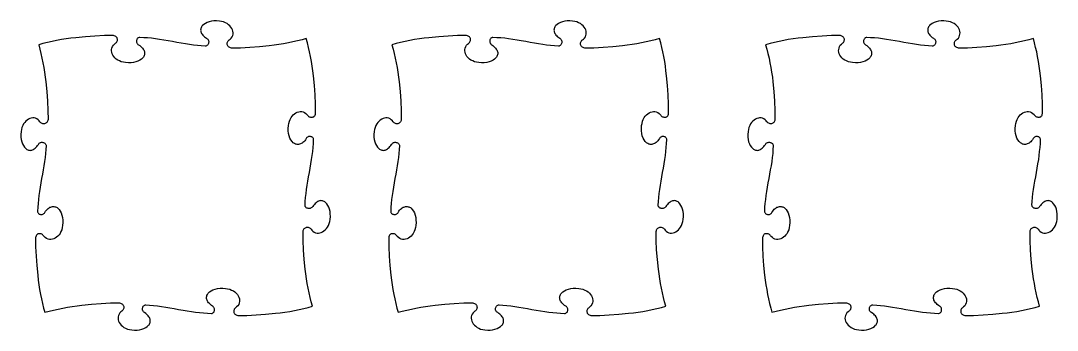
# Model space of a CAD drawing. Extents: x -562 to 108, y -847 to -647.
import ezdxf

# ---------------------------------------------------------------- set-up
doc = ezdxf.new("R2010")
doc.units = 0
doc.layers.get('0').update_dxf_attribs({"linetype": 'CONTINUOUS'})

# ---------------------------------------------------------------- blocks, each defined once
blk = doc.blocks.new('WMF2')
at = {"color": 29}
for points in [[(128.95, -17.76), (125.17, -17.2), (121.53, -16.5), (118.04, -15.94), (114.54, -15.38), (111.04, -14.96), (107.69, -14.68), (104.47, -14.41), (101.11, -14.27), (100.56, -14.27), (100.14, -14.41), (99.72, -14.68), (99.3, -14.96), (99.02, -15.38), (98.74, -15.8), (98.6, -16.36), (98.46, -16.78), (98.32, -17.34), (98.32, -17.9), (98.46, -18.32), (98.6, -18.88), (98.88, -19.3), (99.16, -19.72), (99.58, -20.14), (100.14, -20.42), (101.11, -21.12), (101.95, -21.82), (102.79, -22.66), (103.49, -23.36), (104.05, -24.05), (104.47, -24.75), (104.75, -25.45), (105.03, -26.15), (105.17, -26.99), (105.17, -27.69), (105.17, -28.25), (105.03, -28.95), (104.89, -29.65), (104.47, -30.35), (104.19, -30.91), (103.77, -31.47), (102.65, -32.59), (101.25, -33.57), (99.58, -34.4), (97.9, -34.96), (95.8, -35.52), (93.7, -35.8), (91.46, -35.8), (89.09, -35.52), (87.27, -35.24), (85.45, -34.82), (83.91, -34.12), (82.37, -33.43), (81.12, -32.59), (80, -31.47), (79.02, -30.49), (78.32, -29.23), (77.76, -28.11), (77.34, -26.85), (77.2, -25.59), (77.2, -24.33), (77.48, -23.22), (77.9, -21.96), (78.74, -20.84), (79.72, -19.86), (80.28, -19.44), (80.84, -18.88), (81.26, -18.46), (81.68, -17.9), (81.81, -17.34), (82.09, -16.78), (82.09, -16.22), (82.09, -15.66), (81.95, -15.1), (81.81, -14.54), (81.54, -14.13), (81.12, -13.71), (80.7, -13.29), (80.14, -13.01), (79.44, -12.73), (78.74, -12.59), (71.05, -12.59), (63.07, -13.01), (54.96, -13.57), (46.71, -14.41), (42.66, -14.82), (38.6, -15.52), (34.54, -16.08), (30.49, -16.78), (26.57, -17.62), (22.66, -18.46), (18.88, -19.44), (15.24, -20.42), (16.22, -24.05), (17.2, -27.83), (18.04, -31.75), (18.88, -35.66), (19.58, -39.72), (20.28, -43.77), (20.84, -47.83), (21.4, -52.03), (22.24, -60.14), (22.8, -68.39), (23.08, -76.36), (23.22, -83.91), (23.08, -84.75), (22.8, -85.31), (22.52, -85.87), (22.24, -86.43), (21.68, -86.85), (21.26, -87.13), (20.7, -87.41), (20.14, -87.55), (19.58, -87.55), (18.88, -87.55), (18.32, -87.41), (17.76, -87.13), (17.2, -86.71), (16.64, -86.29), (16.22, -85.87), (15.8, -85.17), (14.82, -84.19), (13.71, -83.49), (12.59, -82.93), (11.33, -82.65), (10.21, -82.65), (8.95, -82.79), (7.69, -83.07), (6.57, -83.63), (5.45, -84.47), (4.34, -85.31), (3.36, -86.43), (2.38, -87.69), (1.68, -89.09), (0.98, -90.77), (0.56, -92.44), (0.28, -94.26), (0, -96.64), (0.14, -98.88), (0.28, -100.97), (0.84, -102.93), (1.4, -104.61), (2.24, -106.15), (3.08, -107.55), (4.2, -108.67), (4.76, -109.09), (5.31, -109.51), (6.01, -109.79), (6.57, -109.93), (7.27, -110.07), (7.97, -110.21), (8.67, -110.07), (9.37, -109.93), (10.07, -109.79), (10.77, -109.37), (11.47, -108.95), (12.17, -108.39), (12.87, -107.83), (13.57, -106.99), (14.27, -106.15), (14.96, -105.17), (15.38, -104.61), (15.8, -104.19), (16.22, -103.91), (16.78, -103.63), (17.2, -103.49), (17.76, -103.35), (18.32, -103.35), (18.88, -103.49), (19.44, -103.63), (20, -103.77), (20.42, -104.05), (20.84, -104.47), (21.12, -104.89), (21.4, -105.31), (21.54, -105.73), (21.54, -106.29), (21.4, -109.51), (21.12, -112.86), (20.7, -116.22), (20.28, -119.72), (19.72, -123.21), (19.16, -126.71), (18.46, -130.34), (17.76, -134.12), (17.2, -137.9), (16.5, -141.53), (15.94, -145.03), (15.38, -148.53), (14.96, -152.02), (14.68, -155.38), (14.41, -158.59), (14.27, -161.95), (14.27, -162.51), (14.41, -162.93), (14.68, -163.35), (14.96, -163.77), (15.38, -164.05), (15.8, -164.33), (16.36, -164.47), (16.78, -164.61), (17.34, -164.75), (17.9, -164.75), (18.32, -164.61), (18.88, -164.47), (19.3, -164.19), (19.72, -163.91), (20.14, -163.49), (20.42, -162.93), (21.12, -161.95), (21.82, -161.11), (22.66, -160.27), (23.36, -159.57), (24.05, -159.01), (24.75, -158.59), (25.45, -158.32), (26.15, -158.04), (26.99, -157.9), (27.69, -157.9), (28.25, -157.9), (28.95, -158.04), (29.65, -158.18), (30.35, -158.59), (30.91, -158.87), (31.47, -159.29), (32.59, -160.41), (33.57, -161.81), (34.4, -163.35), (34.96, -165.17), (35.52, -167.27), (35.8, -169.36), (35.8, -171.6), (35.52, -173.98), (35.24, -175.8), (34.82, -177.62), (34.12, -179.15), (33.43, -180.69), (32.59, -181.95), (31.47, -183.07), (30.49, -184.05), (29.23, -184.75), (28.11, -185.31), (26.85, -185.73), (25.59, -185.87), (24.33, -185.87), (23.22, -185.59), (21.96, -185.17), (20.84, -184.33), (19.86, -183.35), (19.44, -182.79), (18.88, -182.23), (18.46, -181.81), (17.9, -181.39), (17.34, -181.25), (16.78, -180.97), (16.22, -180.97), (15.66, -180.97), (15.1, -181.11), (14.54, -181.25), (14.13, -181.53), (13.71, -181.95), (13.29, -182.37), (13.01, -182.93), (12.73, -183.63), (12.59, -184.33), (12.59, -192.02), (13.01, -199.99), (13.57, -208.1), (14.41, -216.35), (14.82, -220.41), (15.52, -224.47), (16.08, -228.52), (16.78, -232.58), (17.62, -236.49), (18.46, -240.41), (19.44, -244.19), (20.42, -247.82), (24.05, -246.84), (27.83, -245.86), (31.75, -245.03), (35.66, -244.19), (39.72, -243.49), (43.77, -242.79), (47.83, -242.23), (52.03, -241.67), (60.14, -240.83), (68.39, -240.27), (76.36, -239.85), (83.91, -239.85), (84.75, -239.99), (85.31, -240.27), (85.87, -240.55), (86.43, -240.83), (86.85, -241.39), (87.13, -241.81), (87.41, -242.37), (87.55, -242.93), (87.55, -243.49), (87.55, -244.19), (87.41, -244.75), (87.13, -245.3), (86.71, -245.86), (86.29, -246.42), (85.87, -246.84), (85.17, -247.26), (84.19, -248.24), (83.49, -249.36), (82.93, -250.48), (82.65, -251.74), (82.65, -252.86), (82.79, -254.12), (83.07, -255.37), (83.63, -256.49), (84.47, -257.61), (85.31, -258.73), (86.43, -259.71), (87.69, -260.69), (89.09, -261.39), (90.77, -262.09), (92.44, -262.51), (94.26, -262.79), (96.64, -263.07), (98.88, -262.93), (100.97, -262.79), (102.93, -262.23), (104.61, -261.67), (106.15, -260.83), (107.55, -259.99), (108.67, -258.87), (109.09, -258.31), (109.51, -257.75), (109.79, -257.05), (109.93, -256.49), (110.07, -255.79), (110.07, -255.09), (110.07, -254.4), (109.93, -253.7), (109.79, -253), (109.37, -252.3), (108.95, -251.6), (108.39, -250.9), (107.83, -250.2), (106.99, -249.5), (106.15, -248.8), (105.17, -248.1), (104.61, -247.68), (104.19, -247.26), (103.91, -246.84), (103.63, -246.28), (103.49, -245.86), (103.35, -245.3), (103.35, -244.75), (103.49, -244.19), (103.63, -243.63), (103.77, -243.07), (104.05, -242.65), (104.47, -242.23), (104.89, -241.95), (105.31, -241.67), (105.73, -241.53), (106.29, -241.53), (109.51, -241.67), (112.86, -241.95), (116.22, -242.37), (119.72, -242.79), (123.21, -243.35), (126.71, -243.91), (130.34, -244.61), (134.12, -245.3), (137.9, -245.86), (141.53, -246.56), (145.03, -247.12), (148.53, -247.68), (152.02, -248.1), (155.38, -248.38), (158.59, -248.66), (161.95, -248.8), (162.51, -248.8), (162.93, -248.66), (163.35, -248.38), (163.77, -248.1), (164.05, -247.68), (164.33, -247.26), (164.47, -246.7), (164.61, -246.28), (164.75, -245.72), (164.75, -245.16), (164.61, -244.75), (164.47, -244.19), (164.19, -243.77), (163.91, -243.35), (163.49, -242.93), (162.93, -242.65), (161.95, -241.95), (161.11, -241.25), (160.27, -240.41), (159.57, -239.71), (159.01, -239.01), (158.59, -238.31), (158.32, -237.61), (158.04, -236.91), (157.9, -236.07), (157.9, -235.38), (157.9, -234.82), (158.04, -234.12), (158.18, -233.42), (158.59, -232.72), (158.87, -232.16), (159.29, -231.6), (160.41, -230.48), (161.81, -229.5), (163.35, -228.66), (165.17, -228.1), (167.27, -227.54), (169.36, -227.26), (171.6, -227.26), (173.98, -227.54), (175.8, -227.82), (177.62, -228.24), (179.15, -228.94), (180.69, -229.64), (181.95, -230.48), (183.07, -231.6), (184.05, -232.58), (184.75, -233.84), (185.31, -234.96), (185.73, -236.21), (185.87, -237.47), (185.87, -238.73), (185.59, -239.85), (185.17, -241.11), (184.33, -242.23), (183.35, -243.21), (182.79, -243.63), (182.23, -244.19), (181.81, -244.61), (181.39, -245.16), (181.25, -245.72), (180.97, -246.28), (180.97, -246.84), (180.97, -247.4), (181.11, -247.96), (181.25, -248.52), (181.53, -248.94), (181.95, -249.36), (182.37, -249.78), (182.93, -250.06), (183.63, -250.34), (184.33, -250.48), (192.02, -250.48), (199.99, -250.06), (208.1, -249.5), (216.35, -248.66), (220.41, -248.24), (224.47, -247.54), (228.52, -246.98), (232.58, -246.28), (236.49, -245.44), (240.41, -244.61), (244.19, -243.63), (247.82, -242.65), (246.84, -239.01), (245.86, -235.24), (245.03, -231.32), (244.19, -227.4), (243.49, -223.35), (242.79, -219.29), (242.23, -215.24), (241.67, -211.04), (240.83, -202.93), (240.27, -194.68), (239.85, -186.71), (239.85, -179.15), (239.99, -178.31), (240.13, -177.76), (240.55, -177.2), (240.83, -176.64), (241.25, -176.22), (241.81, -175.94), (242.37, -175.66), (242.93, -175.52), (243.49, -175.52), (244.19, -175.52), (244.75, -175.66), (245.3, -175.94), (245.86, -176.36), (246.42, -176.78), (246.84, -177.2), (247.26, -177.89), (248.24, -178.87), (249.36, -179.57), (250.48, -180.13), (251.74, -180.41), (252.86, -180.41), (254.12, -180.27), (255.37, -179.99), (256.49, -179.43), (257.61, -178.59), (258.73, -177.76), (259.71, -176.64), (260.69, -175.38), (261.39, -173.98), (262.09, -172.3), (262.51, -170.62), (262.79, -168.8), (263.07, -166.43), (262.93, -164.19), (262.79, -162.09), (262.23, -160.13), (261.67, -158.46), (260.83, -156.92), (259.99, -155.52), (258.87, -154.4), (258.31, -153.98), (257.75, -153.56), (257.05, -153.28), (256.49, -153.14), (255.79, -153), (255.09, -152.86), (254.4, -153), (253.7, -153.14), (253, -153.28), (252.3, -153.7), (251.6, -154.12), (250.9, -154.68), (250.2, -155.24), (249.5, -156.08), (248.8, -156.92), (248.1, -157.9), (247.68, -158.46), (247.26, -158.87), (246.84, -159.15), (246.28, -159.43), (245.86, -159.57), (245.3, -159.71), (244.75, -159.71), (244.19, -159.57), (243.63, -159.43), (243.07, -159.29), (242.65, -159.01), (242.23, -158.59), (241.95, -158.18), (241.67, -157.76), (241.53, -157.34), (241.53, -156.78), (241.67, -153.56), (241.95, -150.2), (242.37, -146.85), (242.79, -143.35), (243.35, -139.85), (243.91, -136.36), (244.61, -132.72), (245.3, -128.95), (245.86, -125.17), (246.56, -121.53), (247.12, -118.04), (247.68, -114.54), (248.1, -111.04), (248.38, -107.69), (248.66, -104.47), (248.8, -101.11), (248.8, -100.56), (248.66, -100.14), (248.38, -99.72), (248.1, -99.3), (247.68, -99.02), (247.26, -98.74), (246.7, -98.6), (246.28, -98.46), (245.72, -98.32), (245.16, -98.32), (244.61, -98.46), (244.19, -98.6), (243.77, -98.88), (243.21, -99.16), (242.93, -99.58), (242.65, -100.14), (241.95, -101.11), (241.25, -101.95), (240.41, -102.79), (239.71, -103.49), (239.01, -104.05), (238.31, -104.47), (237.61, -104.75), (236.91, -105.03), (236.07, -105.17), (235.38, -105.17), (234.82, -105.17), (234.12, -105.03), (233.42, -104.89), (232.72, -104.47), (232.16, -104.19), (231.6, -103.77), (230.48, -102.65), (229.5, -101.25), (228.66, -99.72), (228.1, -97.9), (227.54, -95.8), (227.26, -93.7), (227.26, -91.46), (227.54, -89.09), (227.82, -87.27), (228.24, -85.45), (228.94, -83.91), (229.64, -82.37), (230.48, -81.12), (231.6, -80), (232.58, -79.02), (233.7, -78.32), (234.96, -77.76), (236.21, -77.34), (237.47, -77.2), (238.73, -77.2), (239.85, -77.48), (241.11, -77.9), (242.23, -78.74), (243.21, -79.72), (243.63, -80.28), (244.19, -80.84), (244.61, -81.26), (245.16, -81.68), (245.72, -81.81), (246.28, -82.09), (246.84, -82.09), (247.4, -82.09), (247.96, -81.95), (248.52, -81.81), (248.94, -81.54), (249.36, -81.12), (249.78, -80.7), (250.06, -80.14), (250.34, -79.44), (250.48, -78.74), (250.48, -71.05), (250.06, -63.07), (249.5, -54.96), (248.66, -46.71), (248.24, -42.66), (247.54, -38.6), (246.98, -34.54), (246.28, -30.49), (245.44, -26.57), (244.61, -22.66), (243.63, -18.88), (242.65, -15.24), (239.01, -16.22), (235.1, -17.2), (231.32, -18.04), (227.4, -18.88), (223.35, -19.58), (219.29, -20.28), (215.24, -20.84), (211.04, -21.4), (202.93, -22.24), (194.68, -22.8), (186.71, -23.22), (179.15, -23.22), (178.31, -23.08), (177.76, -22.8), (177.06, -22.52), (176.64, -22.24), (176.22, -21.82), (175.94, -21.26), (175.66, -20.7), (175.52, -20.14), (175.52, -19.58), (175.52, -18.88), (175.66, -18.32), (175.94, -17.76), (176.36, -17.2), (176.78, -16.64), (177.2, -16.22), (177.89, -15.8), (178.87, -14.82), (179.57, -13.71), (180.13, -12.59), (180.41, -11.33), (180.41, -10.21), (180.27, -8.95), (179.99, -7.69), (179.43, -6.57), (178.59, -5.45), (177.76, -4.34), (176.64, -3.36), (175.38, -2.38), (173.98, -1.68), (172.3, -0.98), (170.62, -0.56), (168.8, -0.28), (166.43, 0), (164.19, -0.14), (162.09, -0.28), (160.13, -0.84), (158.46, -1.4), (156.92, -2.24), (155.52, -3.08), (154.4, -4.2), (153.98, -4.76), (153.56, -5.31), (153.28, -6.01), (153.14, -6.57), (153, -7.27), (152.86, -7.97), (153, -8.67), (153.14, -9.37), (153.28, -10.07), (153.7, -10.77), (154.12, -11.47), (154.68, -12.17), (155.24, -12.87), (156.08, -13.57), (156.92, -14.27), (157.9, -14.96), (158.46, -15.38), (158.87, -15.8), (159.15, -16.22), (159.43, -16.78), (159.57, -17.2), (159.71, -17.76), (159.71, -18.32), (159.57, -18.88), (159.43, -19.44), (159.29, -20), (159.01, -20.42), (158.59, -20.84), (158.18, -21.12), (157.76, -21.4), (157.34, -21.54), (156.78, -21.54), (153.42, -21.4), (150.2, -21.12), (146.85, -20.7), (143.35, -20.28), (139.85, -19.72), (136.36, -19.16), (132.72, -18.46), (128.95, -17.76), (128.95, -17.76)], [(429.07, -17.76), (425.3, -17.2), (421.66, -16.5), (418.03, -15.94), (414.53, -15.38), (411.17, -14.96), (407.82, -14.68), (404.46, -14.41), (401.24, -14.27), (400.68, -14.27), (400.26, -14.41), (399.84, -14.68), (399.42, -14.96), (399.14, -15.38), (398.86, -15.8), (398.59, -16.36), (398.45, -16.78), (398.45, -17.34), (398.45, -17.9), (398.59, -18.32), (398.73, -18.88), (398.86, -19.3), (399.28, -19.72), (399.7, -20.14), (400.12, -20.42), (401.24, -21.12), (402.08, -21.82), (402.92, -22.66), (403.48, -23.36), (404.04, -24.05), (404.6, -24.75), (404.88, -25.45), (405.16, -26.15), (405.3, -26.99), (405.3, -27.69), (405.3, -28.25), (405.16, -28.95), (404.88, -29.65), (404.6, -30.35), (404.32, -30.91), (403.76, -31.47), (402.64, -32.59), (401.38, -33.57), (399.7, -34.4), (397.89, -34.96), (395.93, -35.52), (393.83, -35.8), (391.59, -35.8), (389.21, -35.52), (387.26, -35.24), (385.58, -34.82), (384.04, -34.12), (382.5, -33.43), (381.24, -32.59), (380.12, -31.47), (379.15, -30.49), (378.45, -29.23), (377.89, -28.11), (377.47, -26.85), (377.33, -25.59), (377.33, -24.33), (377.61, -23.22), (378.03, -21.96), (378.73, -20.84), (379.7, -19.86), (380.4, -19.44), (380.96, -18.88), (381.38, -18.46), (381.66, -17.9), (381.94, -17.34), (382.08, -16.78), (382.22, -16.22), (382.22, -15.66), (382.08, -15.1), (381.8, -14.54), (381.52, -14.13), (381.24, -13.71), (380.68, -13.29), (380.12, -13.01), (379.57, -12.73), (378.87, -12.59), (371.17, -12.59), (363.2, -13.01), (355.09, -13.57), (346.84, -14.41), (342.78, -14.82), (338.73, -15.52), (334.67, -16.08), (330.62, -16.78), (326.7, -17.62), (322.78, -18.46), (319.01, -19.44), (315.37, -20.42), (316.35, -24.05), (317.19, -27.83), (318.17, -31.75), (318.87, -35.66), (319.71, -39.72), (320.27, -43.77), (320.97, -47.83), (321.53, -52.03), (322.36, -60.14), (322.92, -68.39), (323.2, -76.36), (323.34, -83.91), (323.2, -84.75), (322.92, -85.31), (322.64, -85.87), (322.22, -86.43), (321.81, -86.85), (321.39, -87.13), (320.83, -87.41), (320.27, -87.55), (319.57, -87.55), (319.01, -87.55), (318.45, -87.41), (317.89, -87.13), (317.33, -86.71), (316.77, -86.29), (316.21, -85.87), (315.79, -85.17), (314.81, -84.19), (313.83, -83.49), (312.71, -82.93), (311.46, -82.65), (310.2, -82.65), (309.08, -82.79), (307.82, -83.07), (306.7, -83.63), (305.44, -84.47), (304.46, -85.31), (303.48, -86.43), (302.51, -87.69), (301.81, -89.09), (301.11, -90.77), (300.69, -92.44), (300.41, -94.26), (300.13, -96.64), (300.13, -98.88), (300.41, -100.97), (300.83, -102.93), (301.53, -104.61), (302.37, -106.15), (303.2, -107.55), (304.32, -108.67), (304.88, -109.09), (305.44, -109.51), (306.14, -109.79), (306.7, -109.93), (307.4, -110.07), (308.1, -110.21), (308.8, -110.07), (309.5, -109.93), (310.2, -109.79), (310.9, -109.37), (311.6, -108.95), (312.3, -108.39), (312.99, -107.83), (313.69, -106.99), (314.39, -106.15), (315.09, -105.17), (315.51, -104.61), (315.79, -104.19), (316.35, -103.91), (316.77, -103.63), (317.33, -103.49), (317.89, -103.35), (318.45, -103.35), (319.01, -103.49), (319.57, -103.63), (320.13, -103.77), (320.55, -104.05), (320.97, -104.47), (321.25, -104.89), (321.53, -105.31), (321.67, -105.73), (321.67, -106.29), (321.53, -109.51), (321.25, -112.86), (320.83, -116.22), (320.41, -119.72), (319.85, -123.21), (319.29, -126.71), (318.59, -130.34), (317.89, -134.12), (317.33, -137.9), (316.63, -141.53), (316.07, -145.03), (315.51, -148.53), (315.09, -152.02), (314.67, -155.38), (314.53, -158.59), (314.39, -161.95), (314.39, -162.51), (314.53, -162.93), (314.81, -163.35), (315.09, -163.77), (315.51, -164.05), (315.93, -164.33), (316.35, -164.47), (316.91, -164.61), (317.47, -164.75), (318.03, -164.75), (318.45, -164.61), (319.01, -164.47), (319.43, -164.19), (319.85, -163.91), (320.27, -163.49), (320.55, -162.93), (321.25, -161.95), (321.94, -161.11), (322.64, -160.27), (323.48, -159.57), (324.18, -159.01), (324.88, -158.59), (325.58, -158.32), (326.28, -158.04), (326.98, -157.9), (327.68, -157.9), (328.38, -157.9), (329.08, -158.04), (329.78, -158.18), (330.34, -158.59), (331.04, -158.87), (331.59, -159.29), (332.71, -160.41), (333.69, -161.81), (334.53, -163.35), (335.09, -165.17), (335.65, -167.27), (335.79, -169.36), (335.93, -171.6), (335.65, -173.98), (335.37, -175.8), (334.95, -177.62), (334.25, -179.15), (333.55, -180.69), (332.57, -181.95), (331.59, -183.07), (330.48, -184.05), (329.36, -184.75), (328.24, -185.31), (326.98, -185.73), (325.72, -185.87), (324.46, -185.87), (323.2, -185.59), (322.08, -185.17), (320.97, -184.33), (319.85, -183.35), (319.43, -182.79), (319.01, -182.23), (318.45, -181.81), (318.03, -181.39), (317.47, -181.25), (316.91, -180.97), (316.21, -180.97), (315.65, -180.97), (315.23, -181.11), (314.67, -181.25), (314.25, -181.53), (313.69, -181.95), (313.41, -182.37), (313.13, -182.93), (312.85, -183.63), (312.71, -184.33), (312.71, -192.02), (312.99, -199.99), (313.55, -208.1), (314.39, -216.35), (314.95, -220.41), (315.51, -224.47), (316.21, -228.52), (316.91, -232.58), (317.75, -236.49), (318.59, -240.41), (319.57, -244.19), (320.55, -247.82), (324.18, -246.84), (327.96, -245.86), (331.87, -245.03), (335.79, -244.19), (339.85, -243.49), (343.9, -242.79), (347.96, -242.23), (352.01, -241.67), (360.27, -240.83), (368.38, -240.27), (376.35, -239.85), (384.04, -239.85), (384.74, -239.99), (385.44, -240.27), (386, -240.55), (386.56, -240.83), (386.98, -241.39), (387.26, -241.81), (387.4, -242.37), (387.54, -242.93), (387.68, -243.49), (387.54, -244.19), (387.4, -244.75), (387.26, -245.3), (386.84, -245.86), (386.42, -246.42), (385.86, -246.84), (385.3, -247.26), (384.32, -248.24), (383.62, -249.36), (383.06, -250.48), (382.78, -251.74), (382.78, -252.86), (382.92, -254.12), (383.2, -255.37), (383.76, -256.49), (384.46, -257.61), (385.44, -258.73), (386.56, -259.71), (387.82, -260.69), (389.21, -261.39), (390.75, -262.09), (392.57, -262.51), (394.39, -262.79), (396.77, -263.07), (398.86, -262.93), (400.96, -262.79), (402.92, -262.23), (404.74, -261.67), (406.28, -260.83), (407.68, -259.99), (408.79, -258.87), (409.21, -258.31), (409.49, -257.75), (409.77, -257.05), (410.05, -256.49), (410.19, -255.79), (410.19, -255.09), (410.19, -254.4), (410.05, -253.7), (409.77, -253), (409.49, -252.3), (409.07, -251.6), (408.51, -250.9), (407.96, -250.2), (407.12, -249.5), (406.28, -248.8), (405.3, -248.1), (404.74, -247.68), (404.32, -247.26), (403.9, -246.84), (403.76, -246.28), (403.48, -245.86), (403.48, -245.3), (403.48, -244.75), (403.48, -244.19), (403.76, -243.63), (403.9, -243.07), (404.18, -242.65), (404.6, -242.23), (404.88, -241.95), (405.3, -241.67), (405.86, -241.53), (406.42, -241.53), (409.63, -241.67), (412.99, -241.95), (416.35, -242.37), (419.84, -242.79), (423.2, -243.35), (426.84, -243.91), (430.47, -244.61), (434.25, -245.3), (438.02, -245.86), (441.66, -246.56), (445.16, -247.12), (448.65, -247.68), (452.01, -248.1), (455.37, -248.38), (458.72, -248.66), (462.08, -248.8), (462.5, -248.8), (463.06, -248.66), (463.48, -248.38), (463.76, -248.1), (464.18, -247.68), (464.46, -247.26), (464.6, -246.7), (464.74, -246.28), (464.88, -245.72), (464.88, -245.16), (464.74, -244.75), (464.6, -244.19), (464.32, -243.77), (464.04, -243.35), (463.62, -242.93), (463.06, -242.65), (462.08, -241.95), (461.1, -241.25), (460.4, -240.41), (459.7, -239.71), (459.14, -239.01), (458.72, -238.31), (458.44, -237.61), (458.16, -236.91), (458.02, -236.07), (457.88, -235.38), (458.02, -234.82), (458.16, -234.12), (458.3, -233.42), (458.58, -232.72), (459, -232.16), (459.42, -231.6), (460.54, -230.48), (461.94, -229.5), (463.48, -228.66), (465.3, -228.1), (467.25, -227.54), (469.49, -227.26), (471.73, -227.26), (474.11, -227.54), (475.92, -227.82), (477.6, -228.24), (479.28, -228.94), (480.68, -229.64), (482.08, -230.48), (483.2, -231.6), (484.04, -232.58), (484.88, -233.84), (485.43, -234.96), (485.85, -236.21), (485.99, -237.47), (485.99, -238.73), (485.71, -239.85), (485.16, -241.11), (484.46, -242.23), (483.48, -243.21), (482.92, -243.63), (482.36, -244.19), (481.94, -244.61), (481.52, -245.16), (481.24, -245.72), (481.1, -246.28), (481.1, -246.84), (481.1, -247.4), (481.24, -247.96), (481.38, -248.52), (481.66, -248.94), (482.08, -249.36), (482.5, -249.78), (483.06, -250.06), (483.76, -250.34), (484.46, -250.48), (492.15, -250.48), (499.98, -250.06), (508.23, -249.5), (516.34, -248.66), (520.54, -248.24), (524.59, -247.54), (528.65, -246.98), (532.71, -246.28), (536.62, -245.44), (540.4, -244.61), (544.31, -243.63), (547.95, -242.65), (546.97, -239.01), (545.99, -235.24), (545.15, -231.32), (544.31, -227.4), (543.61, -223.35), (542.92, -219.29), (542.36, -215.24), (541.8, -211.04), (540.96, -202.93), (540.26, -194.68), (539.98, -186.71), (539.98, -179.15), (540.12, -178.31), (540.26, -177.76), (540.54, -177.2), (540.96, -176.64), (541.38, -176.22), (541.94, -175.94), (542.5, -175.66), (543.05, -175.52), (543.61, -175.52), (544.17, -175.52), (544.87, -175.66), (545.43, -175.94), (545.99, -176.36), (546.55, -176.78), (546.97, -177.2), (547.39, -177.89), (548.37, -178.87), (549.49, -179.57), (550.61, -180.13), (551.73, -180.41), (552.98, -180.41), (554.24, -180.27), (555.5, -179.99), (556.62, -179.43), (557.74, -178.59), (558.86, -177.76), (559.84, -176.64), (560.68, -175.38), (561.52, -173.98), (562.08, -172.3), (562.63, -170.62), (562.91, -168.8), (563.05, -166.43), (563.05, -164.19), (562.77, -162.09), (562.35, -160.13), (561.8, -158.46), (560.96, -156.92), (559.98, -155.52), (559, -154.4), (558.44, -153.98), (557.74, -153.56), (557.18, -153.28), (556.48, -153.14), (555.92, -153), (555.22, -152.86), (554.52, -153), (553.82, -153.14), (553.12, -153.28), (552.43, -153.7), (551.73, -154.12), (551.03, -154.68), (550.19, -155.24), (549.49, -156.08), (548.79, -156.92), (548.09, -157.9), (547.81, -158.46), (547.39, -158.87), (546.97, -159.15), (546.41, -159.43), (545.85, -159.57), (545.29, -159.71), (544.73, -159.71), (544.17, -159.57), (543.75, -159.43), (543.19, -159.29), (542.78, -159.01), (542.36, -158.59), (541.94, -158.18), (541.8, -157.76), (541.66, -157.34), (541.52, -156.78), (541.8, -153.56), (542.08, -150.2), (542.36, -146.85), (542.92, -143.35), (543.47, -139.85), (544.03, -136.36), (544.73, -132.72), (545.29, -128.95), (545.99, -125.17), (546.55, -121.53), (547.25, -118.04), (547.67, -114.54), (548.23, -111.04), (548.51, -107.69), (548.79, -104.47), (548.93, -101.11), (548.93, -100.56), (548.79, -100.14), (548.51, -99.72), (548.09, -99.3), (547.81, -99.02), (547.39, -98.74), (546.83, -98.6), (546.41, -98.46), (545.85, -98.32), (545.29, -98.32), (544.73, -98.46), (544.31, -98.6), (543.75, -98.88), (543.33, -99.16), (543.05, -99.58), (542.64, -100.14), (541.94, -101.11), (541.24, -101.95), (540.54, -102.79), (539.84, -103.49), (539.14, -104.05), (538.44, -104.47), (537.6, -104.75), (536.9, -105.03), (536.2, -105.17), (535.5, -105.17), (534.8, -105.17), (534.1, -105.03), (533.54, -104.89), (532.85, -104.47), (532.29, -104.19), (531.73, -103.77), (530.61, -102.65), (529.63, -101.25), (528.79, -99.72), (528.09, -97.9), (527.67, -95.8), (527.39, -93.7), (527.39, -91.46), (527.53, -89.09), (527.95, -87.27), (528.37, -85.45), (528.93, -83.91), (529.77, -82.37), (530.61, -81.12), (531.59, -80), (532.71, -79.02), (533.82, -78.32), (535.08, -77.76), (536.34, -77.34), (537.6, -77.2), (538.72, -77.2), (539.98, -77.48), (541.24, -77.9), (542.36, -78.74), (543.33, -79.72), (543.75, -80.28), (544.17, -80.84), (544.73, -81.26), (545.29, -81.68), (545.85, -81.81), (546.41, -82.09), (546.97, -82.09), (547.53, -82.09), (548.09, -81.95), (548.65, -81.81), (549.07, -81.54), (549.49, -81.12), (549.91, -80.7), (550.19, -80.14), (550.33, -79.44), (550.47, -78.74), (550.47, -71.05), (550.19, -63.07), (549.63, -54.96), (548.79, -46.71), (548.23, -42.66), (547.67, -38.6), (547.11, -34.54), (546.27, -30.49), (545.57, -26.57), (544.73, -22.66), (543.75, -18.88), (542.78, -15.24), (539, -16.22), (535.22, -17.2), (531.45, -18.04), (527.39, -18.88), (523.48, -19.58), (519.42, -20.28), (515.36, -20.84), (511.17, -21.4), (502.92, -22.24), (494.81, -22.8), (486.83, -23.22), (479.14, -23.22), (478.44, -23.08), (477.74, -22.8), (477.18, -22.52), (476.76, -22.24), (476.34, -21.82), (476.06, -21.26), (475.78, -20.7), (475.65, -20.14), (475.65, -19.58), (475.65, -18.88), (475.78, -18.32), (476.06, -17.76), (476.34, -17.2), (476.76, -16.64), (477.32, -16.22), (478.02, -15.8), (479, -14.82), (479.7, -13.71), (480.26, -12.59), (480.54, -11.33), (480.54, -10.21), (480.4, -8.95), (479.98, -7.69), (479.42, -6.57), (478.72, -5.45), (477.88, -4.34), (476.76, -3.36), (475.51, -2.38), (473.97, -1.68), (472.43, -0.98), (470.75, -0.56), (468.79, -0.28), (466.55, 0), (464.32, -0.14), (462.22, -0.28), (460.26, -0.84), (458.58, -1.4), (456.9, -2.24), (455.65, -3.08), (454.53, -4.2), (454.11, -4.76), (453.69, -5.31), (453.41, -6.01), (453.27, -6.57), (453.13, -7.27), (452.99, -7.97), (453.13, -8.67), (453.27, -9.37), (453.41, -10.07), (453.69, -10.77), (454.25, -11.47), (454.67, -12.17), (455.37, -12.87), (456.07, -13.57), (457.04, -14.27), (458.02, -14.96), (458.58, -15.38), (459, -15.8), (459.28, -16.22), (459.56, -16.78), (459.7, -17.2), (459.84, -17.76), (459.84, -18.32), (459.7, -18.88), (459.56, -19.44), (459.28, -20), (459, -20.42), (458.72, -20.84), (458.3, -21.12), (457.88, -21.4), (457.46, -21.54), (456.9, -21.54), (453.55, -21.4), (450.19, -21.12), (446.84, -20.7), (443.48, -20.28), (439.98, -19.72), (436.49, -19.16), (432.85, -18.46), (429.07, -17.76), (429.07, -17.76)], [(746.68, -17.76), (742.91, -17.2), (739.27, -16.5), (735.63, -15.94), (732.14, -15.38), (728.78, -14.96), (725.43, -14.68), (722.07, -14.41), (718.85, -14.27), (718.29, -14.27), (717.87, -14.41), (717.45, -14.68), (717.03, -14.96), (716.75, -15.38), (716.47, -15.8), (716.19, -16.36), (716.05, -16.78), (716.05, -17.34), (716.05, -17.9), (716.05, -18.32), (716.33, -18.88), (716.47, -19.3), (716.89, -19.72), (717.31, -20.14), (717.73, -20.42), (718.85, -21.12), (719.69, -21.82), (720.53, -22.66), (721.09, -23.36), (721.65, -24.05), (722.07, -24.75), (722.49, -25.45), (722.77, -26.15), (722.91, -26.99), (722.91, -27.69), (722.91, -28.25), (722.77, -28.95), (722.49, -29.65), (722.21, -30.35), (721.79, -30.91), (721.37, -31.47), (720.25, -32.59), (718.99, -33.57), (717.31, -34.4), (715.5, -34.96), (713.54, -35.52), (711.44, -35.8), (709.2, -35.8), (706.82, -35.52), (704.87, -35.24), (703.19, -34.82), (701.65, -34.12), (700.11, -33.43), (698.85, -32.59), (697.73, -31.47), (696.75, -30.49), (696.06, -29.23), (695.36, -28.11), (695.08, -26.85), (694.8, -25.59), (694.94, -24.33), (695.22, -23.22), (695.64, -21.96), (696.34, -20.84), (697.31, -19.86), (698.01, -19.44), (698.57, -18.88), (698.99, -18.46), (699.27, -17.9), (699.55, -17.34), (699.69, -16.78), (699.83, -16.22), (699.83, -15.66), (699.69, -15.1), (699.41, -14.54), (699.13, -14.13), (698.85, -13.71), (698.29, -13.29), (697.73, -13.01), (697.17, -12.73), (696.48, -12.59), (688.78, -12.59), (680.81, -13.01), (672.7, -13.57), (664.45, -14.41), (660.39, -14.82), (656.2, -15.52), (652.14, -16.08), (648.23, -16.78), (644.31, -17.62), (640.39, -18.46), (636.62, -19.44), (632.84, -20.42), (633.96, -24.05), (634.8, -27.83), (635.78, -31.75), (636.48, -35.66), (637.32, -39.72), (637.88, -43.77), (638.58, -47.83), (639.13, -52.03), (639.97, -60.14), (640.53, -68.39), (640.81, -76.36), (640.81, -83.91), (640.81, -84.75), (640.53, -85.31), (640.25, -85.87), (639.83, -86.43), (639.41, -86.85), (639, -87.13), (638.44, -87.41), (637.88, -87.55), (637.18, -87.55), (636.62, -87.55), (636.06, -87.41), (635.5, -87.13), (634.8, -86.71), (634.38, -86.29), (633.82, -85.87), (633.4, -85.17), (632.42, -84.19), (631.44, -83.49), (630.18, -82.93), (629.07, -82.65), (627.81, -82.65), (626.69, -82.79), (625.43, -83.07), (624.17, -83.63), (623.05, -84.47), (622.07, -85.31), (620.95, -86.43), (620.11, -87.69), (619.42, -89.09), (618.72, -90.77), (618.3, -92.44), (618.02, -94.26), (617.74, -96.64), (617.74, -98.88), (618.02, -100.97), (618.44, -102.93), (619.14, -104.61), (619.84, -106.15), (620.81, -107.55), (621.93, -108.67), (622.49, -109.09), (623.05, -109.51), (623.75, -109.79), (624.31, -109.93), (625.01, -110.07), (625.71, -110.21), (626.41, -110.07), (627.11, -109.93), (627.81, -109.79), (628.51, -109.37), (629.21, -108.95), (629.9, -108.39), (630.6, -107.83), (631.3, -106.99), (632, -106.15), (632.7, -105.17), (632.98, -104.61), (633.4, -104.19), (633.96, -103.91), (634.38, -103.63), (634.94, -103.49), (635.5, -103.35), (636.06, -103.35), (636.62, -103.49), (637.18, -103.63), (637.6, -103.77), (638.16, -104.05), (638.58, -104.47), (638.86, -104.89), (639.13, -105.31), (639.27, -105.73), (639.27, -106.29), (639.13, -109.51), (638.86, -112.86), (638.44, -116.22), (638.02, -119.72), (637.46, -123.21), (636.76, -126.71), (636.2, -130.34), (635.5, -134.12), (634.8, -137.9), (634.24, -141.53), (633.68, -145.03), (633.12, -148.53), (632.7, -152.02), (632.28, -155.38), (632, -158.59), (631.86, -161.95), (632, -162.51), (632.14, -162.93), (632.42, -163.35), (632.7, -163.77), (633.12, -164.05), (633.54, -164.33), (633.96, -164.47), (634.52, -164.61), (635.08, -164.75), (635.5, -164.75), (636.06, -164.61), (636.62, -164.47), (637.04, -164.19), (637.46, -163.91), (637.88, -163.49), (638.16, -162.93), (638.86, -161.95), (639.55, -161.11), (640.25, -160.27), (640.95, -159.57), (641.79, -159.01), (642.49, -158.59), (643.19, -158.32), (643.89, -158.04), (644.59, -157.9), (645.29, -157.9), (645.99, -157.9), (646.69, -158.04), (647.39, -158.18), (647.95, -158.59), (648.65, -158.87), (649.2, -159.29), (650.32, -160.41), (651.3, -161.81), (652, -163.35), (652.7, -165.17), (653.12, -167.27), (653.4, -169.36), (653.54, -171.6), (653.26, -173.98), (652.98, -175.8), (652.56, -177.62), (651.86, -179.15), (651.16, -180.69), (650.18, -181.95), (649.2, -183.07), (648.09, -184.05), (646.97, -184.75), (645.85, -185.31), (644.59, -185.73), (643.33, -185.87), (642.07, -185.87), (640.81, -185.59), (639.69, -185.17), (638.58, -184.33), (637.46, -183.35), (637.04, -182.79), (636.62, -182.23), (636.06, -181.81), (635.64, -181.39), (635.08, -181.25), (634.38, -180.97), (633.82, -180.97), (633.26, -180.97), (632.84, -181.11), (632.28, -181.25), (631.72, -181.53), (631.3, -181.95), (631.02, -182.37), (630.74, -182.93), (630.46, -183.63), (630.32, -184.33), (630.32, -192.02), (630.6, -199.99), (631.16, -208.1), (632, -216.35), (632.56, -220.41), (633.12, -224.47), (633.82, -228.52), (634.52, -232.58), (635.36, -236.49), (636.2, -240.41), (637.18, -244.19), (638.16, -247.82), (641.79, -246.84), (645.57, -245.86), (649.48, -245.03), (653.4, -244.19), (657.46, -243.49), (661.51, -242.79), (665.57, -242.23), (669.62, -241.67), (677.87, -240.83), (685.99, -240.27), (693.96, -239.85), (701.65, -239.85), (702.35, -239.99), (703.05, -240.27), (703.61, -240.55), (704.17, -240.83), (704.59, -241.39), (704.87, -241.81), (705.01, -242.37), (705.15, -242.93), (705.29, -243.49), (705.15, -244.19), (705.01, -244.75), (704.87, -245.3), (704.45, -245.86), (704.03, -246.42), (703.47, -246.84), (702.91, -247.26), (701.93, -248.24), (701.23, -249.36), (700.67, -250.48), (700.39, -251.74), (700.25, -252.86), (700.53, -254.12), (700.81, -255.37), (701.37, -256.49), (702.07, -257.61), (703.05, -258.73), (704.17, -259.71), (705.43, -260.69), (706.82, -261.39), (708.36, -262.09), (710.18, -262.51), (712, -262.79), (714.38, -263.07), (716.47, -262.93), (718.57, -262.79), (720.53, -262.23), (722.35, -261.67), (723.89, -260.83), (725.29, -259.99), (726.26, -258.87), (726.82, -258.31), (727.1, -257.75), (727.38, -257.05), (727.66, -256.49), (727.8, -255.79), (727.8, -255.09), (727.8, -254.4), (727.66, -253.7), (727.38, -253), (727.1, -252.3), (726.68, -251.6), (726.12, -250.9), (725.43, -250.2), (724.73, -249.5), (723.89, -248.8), (722.91, -248.1), (722.35, -247.68), (721.93, -247.26), (721.51, -246.84), (721.23, -246.28), (721.09, -245.86), (721.09, -245.3), (721.09, -244.75), (721.09, -244.19), (721.23, -243.63), (721.51, -243.07), (721.79, -242.65), (722.07, -242.23), (722.49, -241.95), (722.91, -241.67), (723.47, -241.53), (724.03, -241.53), (727.24, -241.67), (730.6, -241.95), (733.96, -242.37), (737.31, -242.79), (740.81, -243.35), (744.45, -243.91), (748.08, -244.61), (751.86, -245.3), (755.63, -245.86), (759.27, -246.56), (762.77, -247.12), (766.26, -247.68), (769.62, -248.1), (772.98, -248.38), (776.33, -248.66), (779.69, -248.8), (780.11, -248.8), (780.67, -248.66), (781.09, -248.38), (781.37, -248.1), (781.79, -247.68), (782.07, -247.26), (782.21, -246.7), (782.35, -246.28), (782.35, -245.72), (782.35, -245.16), (782.35, -244.75), (782.21, -244.19), (781.93, -243.77), (781.65, -243.35), (781.23, -242.93), (780.67, -242.65), (779.69, -241.95), (778.71, -241.25), (778.01, -240.41), (777.31, -239.71), (776.75, -239.01), (776.33, -238.31), (775.91, -237.61), (775.77, -236.91), (775.63, -236.07), (775.49, -235.38), (775.63, -234.82), (775.77, -234.12), (775.91, -233.42), (776.19, -232.72), (776.61, -232.16), (777.03, -231.6), (778.15, -230.48), (779.55, -229.5), (781.09, -228.66), (782.91, -228.1), (784.86, -227.54), (786.96, -227.26), (789.34, -227.26), (791.72, -227.54), (793.53, -227.82), (795.21, -228.24), (796.89, -228.94), (798.29, -229.64), (799.55, -230.48), (800.67, -231.6), (801.65, -232.58), (802.48, -233.84), (803.04, -234.96), (803.46, -236.21), (803.6, -237.47), (803.6, -238.73), (803.32, -239.85), (802.76, -241.11), (802.07, -242.23), (801.09, -243.21), (800.39, -243.63), (799.97, -244.19), (799.41, -244.61), (799.13, -245.16), (798.85, -245.72), (798.71, -246.28), (798.71, -246.84), (798.71, -247.4), (798.85, -247.96), (798.99, -248.52), (799.27, -248.94), (799.69, -249.36), (800.11, -249.78), (800.67, -250.06), (801.23, -250.34), (802.07, -250.48), (809.62, -250.48), (817.59, -250.06), (825.84, -249.5), (833.95, -248.66), (838.15, -248.24), (842.2, -247.54), (846.26, -246.98), (850.32, -246.28), (854.23, -245.44), (858.01, -244.61), (861.78, -243.63), (865.56, -242.65), (864.58, -239.01), (863.6, -235.24), (862.76, -231.32), (861.92, -227.4), (861.22, -223.35), (860.52, -219.29), (859.97, -215.24), (859.41, -211.04), (858.57, -202.93), (857.87, -194.68), (857.59, -186.71), (857.59, -179.15), (857.73, -178.31), (857.87, -177.76), (858.15, -177.2), (858.57, -176.64), (858.99, -176.22), (859.55, -175.94), (860.1, -175.66), (860.66, -175.52), (861.22, -175.52), (861.78, -175.52), (862.48, -175.66), (863.04, -175.94), (863.6, -176.36), (864.16, -176.78), (864.58, -177.2), (865, -177.89), (865.98, -178.87), (867.1, -179.57), (868.22, -180.13), (869.34, -180.41), (870.59, -180.41), (871.85, -180.27), (872.97, -179.99), (874.23, -179.43), (875.35, -178.59), (876.47, -177.76), (877.45, -176.64), (878.29, -175.38), (879.13, -173.98), (879.68, -172.3), (880.24, -170.62), (880.52, -168.8), (880.66, -166.43), (880.66, -164.19), (880.38, -162.09), (879.96, -160.13), (879.4, -158.46), (878.57, -156.92), (877.59, -155.52), (876.61, -154.4), (876.05, -153.98), (875.35, -153.56), (874.79, -153.28), (874.09, -153.14), (873.53, -153), (872.83, -152.86), (872.13, -153), (871.43, -153.14), (870.73, -153.28), (870.03, -153.7), (869.34, -154.12), (868.5, -154.68), (867.8, -155.24), (867.1, -156.08), (866.4, -156.92), (865.7, -157.9), (865.42, -158.46), (865, -158.87), (864.58, -159.15), (864.02, -159.43), (863.46, -159.57), (862.9, -159.71), (862.34, -159.71), (861.78, -159.57), (861.22, -159.43), (860.8, -159.29), (860.38, -159.01), (859.97, -158.59), (859.55, -158.18), (859.41, -157.76), (859.27, -157.34), (859.13, -156.78), (859.27, -153.56), (859.55, -150.2), (859.97, -146.85), (860.52, -143.35), (861.08, -139.85), (861.64, -136.36), (862.34, -132.72), (862.9, -128.95), (863.6, -125.17), (864.16, -121.53), (864.86, -118.04), (865.28, -114.54), (865.7, -111.04), (866.12, -107.69), (866.4, -104.47), (866.54, -101.11), (866.54, -100.56), (866.26, -100.14), (866.12, -99.72), (865.7, -99.3), (865.42, -99.02), (864.86, -98.74), (864.44, -98.6), (863.88, -98.46), (863.46, -98.32), (862.9, -98.32), (862.34, -98.46), (861.92, -98.6), (861.36, -98.88), (860.94, -99.16), (860.66, -99.58), (860.24, -100.14), (859.55, -101.11), (858.85, -101.95), (858.15, -102.79), (857.45, -103.49), (856.75, -104.05), (856.05, -104.47), (855.21, -104.75), (854.51, -105.03), (853.81, -105.17), (853.11, -105.17), (852.41, -105.17), (851.71, -105.03), (851.15, -104.89), (850.46, -104.47), (849.9, -104.19), (849.34, -103.77), (848.22, -102.65), (847.24, -101.25), (846.4, -99.72), (845.7, -97.9), (845.28, -95.8), (845, -93.7), (845, -91.46), (845.14, -89.09), (845.42, -87.27), (845.98, -85.45), (846.54, -83.91), (847.38, -82.37), (848.22, -81.12), (849.2, -80), (850.32, -79.02), (851.43, -78.32), (852.69, -77.76), (853.95, -77.34), (855.07, -77.2), (856.33, -77.2), (857.59, -77.48), (858.85, -77.9), (859.97, -78.74), (860.94, -79.72), (861.36, -80.28), (861.78, -80.84), (862.34, -81.26), (862.9, -81.68), (863.46, -81.81), (864.02, -82.09), (864.58, -82.09), (865.14, -82.09), (865.7, -81.95), (866.26, -81.81), (866.68, -81.54), (867.1, -81.12), (867.52, -80.7), (867.8, -80.14), (867.94, -79.44), (868.08, -78.74), (868.08, -71.05), (867.8, -63.07), (867.24, -54.96), (866.4, -46.71), (865.84, -42.66), (865.28, -38.6), (864.58, -34.54), (863.88, -30.49), (863.18, -26.57), (862.2, -22.66), (861.36, -18.88), (860.38, -15.24), (856.61, -16.22), (852.83, -17.2), (848.92, -18.04), (845, -18.88), (841.08, -19.58), (837.03, -20.28), (832.83, -20.84), (828.78, -21.4), (820.53, -22.24), (812.41, -22.8), (804.44, -23.22), (796.75, -23.22), (796.05, -23.08), (795.35, -22.8), (794.79, -22.52), (794.37, -22.24), (793.95, -21.82), (793.67, -21.26), (793.39, -20.7), (793.25, -20.14), (793.25, -19.58), (793.25, -18.88), (793.39, -18.32), (793.67, -17.76), (793.95, -17.2), (794.37, -16.64), (794.93, -16.22), (795.63, -15.8), (796.61, -14.82), (797.31, -13.71), (797.73, -12.59), (798.01, -11.33), (798.15, -10.21), (798.01, -8.95), (797.59, -7.69), (797.03, -6.57), (796.33, -5.45), (795.35, -4.34), (794.37, -3.36), (793.11, -2.38), (791.58, -1.68), (790.04, -0.98), (788.36, -0.56), (786.4, -0.28), (784.16, 0), (781.93, -0.14), (779.83, -0.28), (777.87, -0.84), (776.05, -1.4), (774.51, -2.24), (773.26, -3.08), (772.14, -4.2), (771.72, -4.76), (771.3, -5.31), (771.02, -6.01), (770.74, -6.57), (770.74, -7.27), (770.6, -7.97), (770.6, -8.67), (770.74, -9.37), (771.02, -10.07), (771.3, -10.77), (771.72, -11.47), (772.28, -12.17), (772.98, -12.87), (773.67, -13.57), (774.51, -14.27), (775.63, -14.96), (776.05, -15.38), (776.61, -15.8), (776.89, -16.22), (777.17, -16.78), (777.31, -17.2), (777.45, -17.76), (777.45, -18.32), (777.31, -18.88), (777.17, -19.44), (776.89, -20), (776.61, -20.42), (776.33, -20.84), (775.91, -21.12), (775.49, -21.4), (775.07, -21.54), (774.51, -21.54), (771.16, -21.4), (767.8, -21.12), (764.44, -20.7), (761.09, -20.28), (757.59, -19.72), (754.1, -19.16), (750.32, -18.46), (746.68, -17.76), (746.68, -17.76)]]:
    blk.add_lwpolyline(points, dxfattribs=at)

msp = doc.modelspace()

# ---------------------------------------------------------------- block references
at = {"xscale": 0.7604668792595028, "yscale": 0.7604668792595028, "zscale": 0.7604668792595028}
msp.add_blockref('WMF2', (-562.16, -646.53), dxfattribs=at)

doc.saveas('drawing.dxf')
